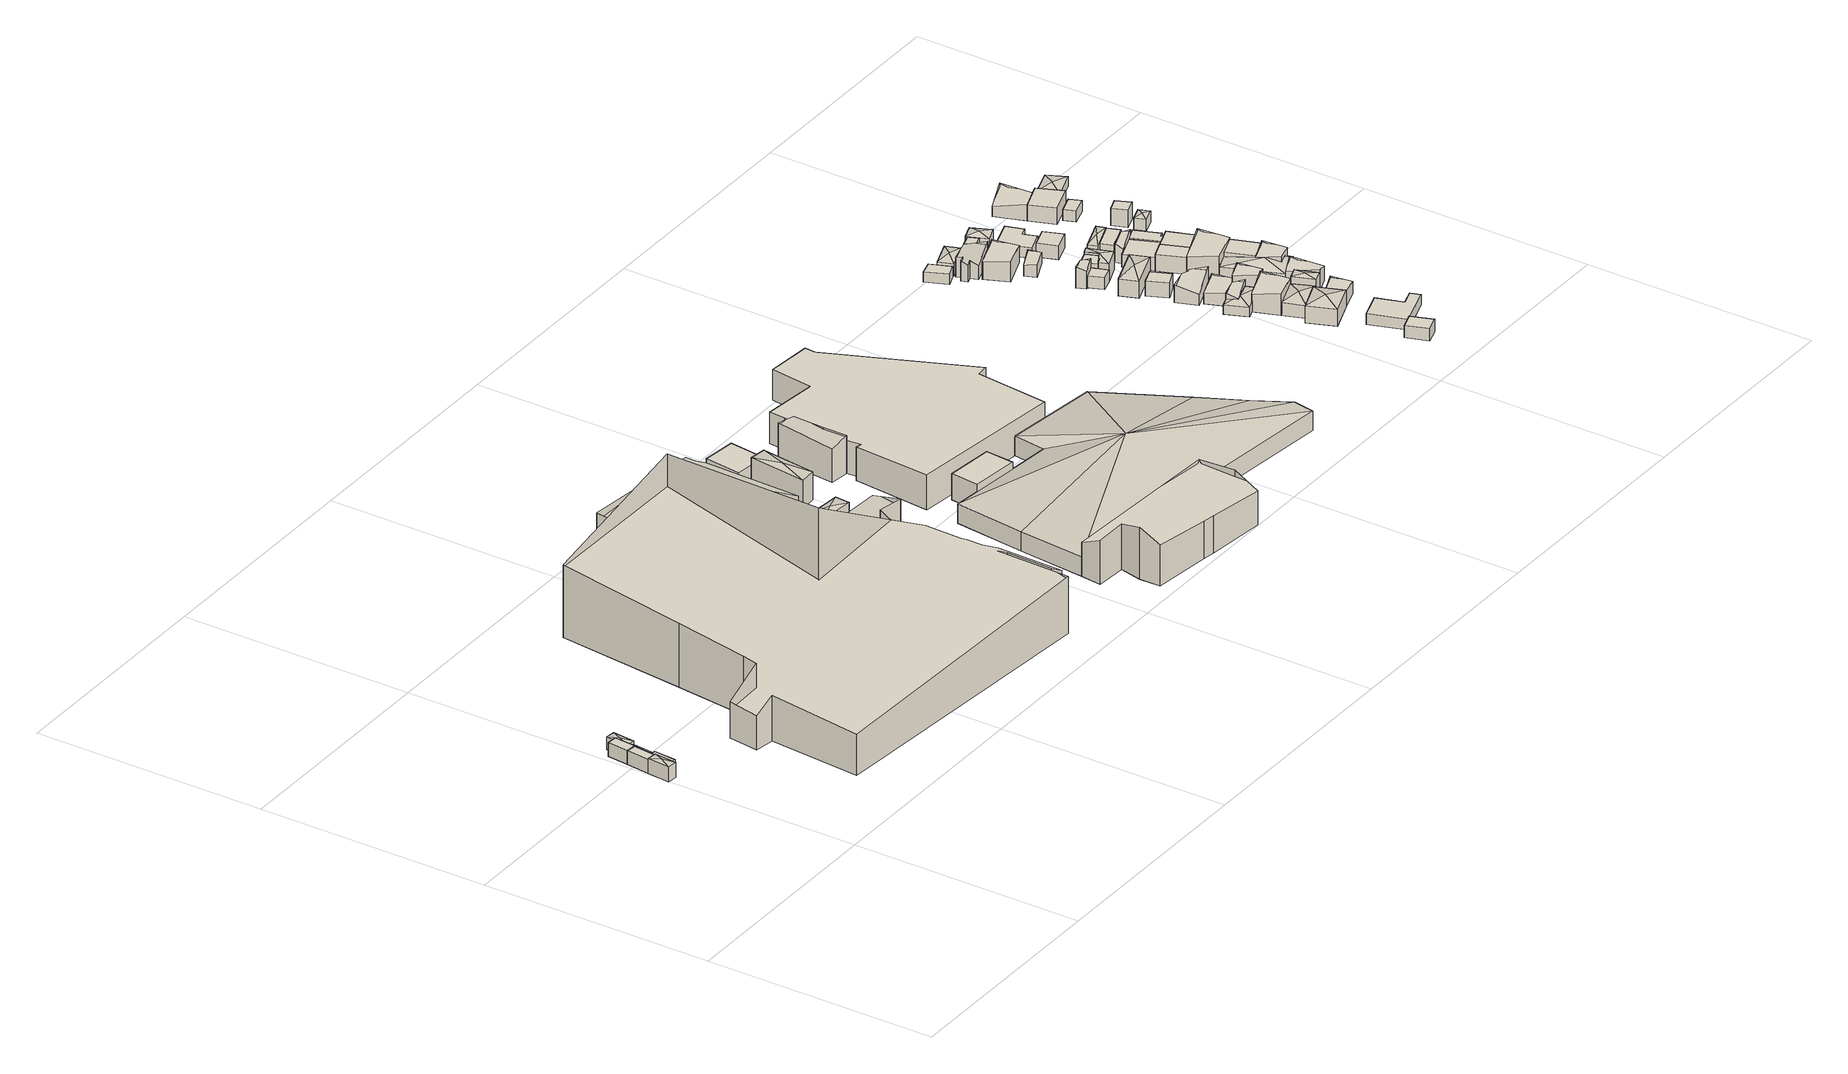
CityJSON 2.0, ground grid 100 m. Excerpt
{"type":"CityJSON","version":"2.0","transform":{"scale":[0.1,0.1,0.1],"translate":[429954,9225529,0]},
"CityObjects":{
"building1":{"type":"Building","attributes":{"Building Type":"Residential","Roof Shape":"hip","Roof Material":"Concrete Glazed Tile","Roof Material Code":1,"Roof Direction":"southwest","Building Height":6.62,"Roof Slope":27.6,"Footprint Area":41.49,"Solar PV Capacity Low":5.2,"Solar PV Capacity High":6.82,"Solar Annual Energy Low":7491,"Solar Annual Energy High":9873,"Suitable PV Area":31.02},"geometry":[{"type":"MultiSurface","lod":"2.2","boundaries":[[[0,1,2,3]],[[3,2,4,5]],[[2,1,6,4]],[[1,0,7,6]],[[0,3,5,7]],[[5,4,8]],[[4,6,8]],[[6,7,8]],[[7,5,8]]]}]},
"building2":{"type":"Building","attributes":{"Building Type":"Residential","Roof Shape":"flat","Roof Material":"Concrete Glazed Tile","Roof Material Code":1,"Roof Direction":"southwest","Building Height":5.99,"Roof Slope":9,"Footprint Area":42.89,"Solar PV Capacity Low":5.37,"Solar PV Capacity High":7.05,"Solar Annual Energy Low":7744,"Solar Annual Energy High":10206,"Suitable PV Area":32.06},"geometry":[{"type":"MultiSurface","lod":"2.2","boundaries":[[[9,1,0,10]],[[10,0,11,12]],[[0,1,13,11]],[[1,9,14,13]],[[9,10,12,14]],[[12,11,13,14]]]}]},
"building3":{"type":"Building","attributes":{"Building Type":"Residential","Roof Shape":"shed","Roof Material":"Concrete Glazed Tile","Roof Material Code":1,"Roof Direction":"southwest","Building Height":5.03,"Roof Slope":16.1,"Footprint Area":41.42,"Solar PV Capacity Low":5.19,"Solar PV Capacity High":6.81,"Solar Annual Energy Low":7477,"Solar Annual Energy High":9855,"Suitable PV Area":30.96},"geometry":[{"type":"MultiSurface","lod":"2.2","boundaries":[[[15,16,17,18]],[[18,17,19,20]],[[17,16,21,19]],[[16,15,22,21]],[[15,18,20,22]],[[20,19,21,22]]]}]},
"building4":{"type":"Building","attributes":{"Building Type":"Residential","Roof Shape":"shed","Roof Material":"Concrete Glazed Tile","Roof Material Code":1,"Roof Direction":"southwest","Building Height":6.11,"Roof Slope":15.8,"Footprint Area":39.42,"Solar PV Capacity Low":4.94,"Solar PV Capacity High":6.48,"Solar Annual Energy Low":7117,"Solar Annual Energy High":9380,"Suitable PV Area":29.47},"geometry":[{"type":"MultiSurface","lod":"2.2","boundaries":[[[23,9,10,24]],[[24,10,25,26]],[[10,9,27,25]],[[9,23,28,27]],[[23,24,26,28]],[[26,25,27,28]]]}]},
"building5":{"type":"Building","attributes":{"Building Type":"Residential","Roof Shape":"hip","Roof Material":"Concrete Glazed Tile","Roof Material Code":1,"Roof Direction":"southwest","Building Height":4.1,"Roof Slope":23.3,"Footprint Area":42.06,"Solar PV Capacity Low":5.27,"Solar PV Capacity High":6.92,"Solar Annual Energy Low":7594,"Solar Annual Energy High":10009,"Suitable PV Area":31.44},"geometry":[{"type":"MultiSurface","lod":"2.2","boundaries":[[[29,16,15,30]],[[30,15,31,32]],[[15,16,33,31]],[[16,29,34,33]],[[29,30,32,34]],[[32,31,35]],[[31,33,35]],[[33,34,35]],[[34,32,35]]]}]},
"building6":{"type":"Building","attributes":{"Building Type":"Residential","Roof Shape":"hip","Roof Material":"Concrete Glazed Tile","Roof Material Code":1,"Roof Direction":"southwest","Building Height":5.47,"Roof Slope":24.1,"Footprint Area":41.5,"Solar PV Capacity Low":5.2,"Solar PV Capacity High":6.82,"Solar Annual Energy Low":7492,"Solar Annual Energy High":9874,"Suitable PV Area":31.02},"geometry":[{"type":"MultiSurface","lod":"2.2","boundaries":[[[36,29,30,37]],[[37,30,38,39]],[[30,29,40,38]],[[29,36,41,40]],[[36,37,39,41]],[[39,38,42]],[[38,40,42]],[[40,41,42]],[[41,39,42]]]}]},
"building7":{"type":"Building","attributes":{"Building Type":"Industrial","Roof Shape":"gable","Roof Material":"Metal Sheet","Roof Material Code":5,"Roof Direction":"southwest","Building Height":14.92,"Roof Slope":33.6,"Footprint Area":13840.67,"Solar PV Capacity Low":1999.54,"Solar PV Capacity High":2626.27,"Solar Annual Energy Low":2883280,"Solar Annual Energy High":3799929,"Suitable PV Area":11937.58},"geometry":[{"type":"MultiSurface","lod":"2.2","boundaries":[[[43,44,45,46,47,48,49,50,51,52,53,54,55,56,57,58,59,60,61,62]],[[62,61,63,64]],[[61,60,65,63]],[[60,59,66,65]],[[59,58,67,66]],[[58,57,68,67]],[[57,56,69,68]],[[56,55,70,69]],[[55,54,71,70]],[[54,53,72,71]],[[53,52,73,72]],[[52,51,74,73]],[[51,50,75,74]],[[50,49,76,75]],[[49,48,77,76]],[[48,47,78,77]],[[47,46,79,78]],[[46,45,80,79]],[[45,44,81,80]],[[44,43,82,81]],[[43,62,64,82]],[[64,63,65,66,67,68,69,70,71,72,73,74,75,76,77,78,79,80,81,82]]]}]},
"building8":{"type":"Building","attributes":{"Building Type":"Industrial","Roof Shape":"gable","Roof Material":"Metal Sheet","Roof Material Code":5,"Roof Direction":"southwest","Building Height":9.21,"Roof Slope":29.6,"Footprint Area":2136.54,"Solar PV Capacity Low":308.66,"Solar PV Capacity High":405.41,"Solar Annual Energy Low":445083,"Solar Annual Energy High":586583,"Suitable PV Area":1842.77},"geometry":[{"type":"MultiSurface","lod":"2.2","boundaries":[[[83,84,85,86,87,88,89]],[[89,88,90,91]],[[88,87,92,90]],[[87,86,93,92]],[[86,85,94,93]],[[85,84,95,94]],[[84,83,96,95]],[[83,89,91,96]],[[91,90,92,93,94,95,96]]]}]},
"building9":{"type":"Building","attributes":{"Building Type":"Residential","Roof Shape":"gable","Roof Material":"Metal Sheet","Roof Material Code":5,"Roof Direction":"southwest","Building Height":7.4,"Roof Slope":33.7,"Footprint Area":3629.45,"Solar PV Capacity Low":454.43,"Solar PV Capacity High":596.86,"Solar Annual Energy Low":655273,"Solar Annual Energy High":863597,"Suitable PV Area":2713.01},"geometry":[{"type":"MultiSurface","lod":"2.2","boundaries":[[[97,98,99,100,101,102,103,104]],[[104,103,105,106]],[[103,102,107,105]],[[102,101,108,107]],[[101,100,109,108]],[[100,99,110,109]],[[99,98,111,110]],[[98,97,112,111]],[[97,104,106,112]],[[106,105,107,108,109,110,111,112]]]}]},
"building10":{"type":"Building","attributes":{"Building Type":"Industrial","Roof Shape":"hip","Roof Material":"Metal Sheet","Roof Material Code":5,"Roof Direction":"southwest","Building Height":12.2,"Roof Slope":28.3,"Footprint Area":92.94,"Solar PV Capacity Low":13.43,"Solar PV Capacity High":17.64,"Solar Annual Energy Low":19362,"Solar Annual Energy High":25517,"Suitable PV Area":80.16},"geometry":[{"type":"MultiSurface","lod":"2.2","boundaries":[[[113,114,115,116]],[[116,115,117,118]],[[115,114,119,117]],[[114,113,120,119]],[[113,116,118,120]],[[118,117,121]],[[117,119,121]],[[119,120,121]],[[120,118,121]]]}]},
"building11":{"type":"Building","attributes":{"Building Type":"Industrial","Roof Shape":"hip","Roof Material":"Metal Sheet","Roof Material Code":5,"Roof Direction":"southwest","Building Height":12.39,"Roof Slope":29.4,"Footprint Area":175.34,"Solar PV Capacity Low":25.33,"Solar PV Capacity High":33.27,"Solar Annual Energy Low":36526,"Solar Annual Energy High":48139,"Suitable PV Area":151.23},"geometry":[{"type":"MultiSurface","lod":"2.2","boundaries":[[[122,123,124,125]],[[125,124,126,127]],[[124,123,128,126]],[[123,122,129,128]],[[122,125,127,129]],[[127,126,130]],[[126,128,130]],[[128,129,130]],[[129,127,130]]]}]},
"building12":{"type":"Building","attributes":{"Building Type":"Industrial","Roof Shape":"gable","Roof Material":"Metal Sheet","Roof Material Code":5,"Roof Direction":"southwest","Building Height":14.76,"Roof Slope":29.7,"Footprint Area":1671.51,"Solar PV Capacity Low":241.48,"Solar PV Capacity High":317.17,"Solar Annual Energy Low":348207,"Solar Annual Energy High":458909,"Suitable PV Area":1441.67},"geometry":[{"type":"MultiSurface","lod":"2.2","boundaries":[[[131,132,133,134,135,136,137,138,139,140]],[[140,139,141,142]],[[139,138,143,141]],[[138,137,144,143]],[[137,136,145,144]],[[136,135,146,145]],[[135,134,147,146]],[[134,133,148,147]],[[133,132,149,148]],[[132,131,150,149]],[[131,140,142,150]],[[142,141,143,144,145,146,147,148,149,150]]]}]},
"building13":{"type":"Building","attributes":{"Building Type":"Industrial","Roof Shape":"flat","Roof Material":"Metal Sheet","Roof Material Code":5,"Roof Direction":"southwest","Building Height":9.16,"Roof Slope":12.3,"Footprint Area":231.84,"Solar PV Capacity Low":33.49,"Solar PV Capacity High":43.99,"Solar Annual Energy Low":48296,"Solar Annual Energy High":63651,"Suitable PV Area":199.96},"geometry":[{"type":"MultiSurface","lod":"2.2","boundaries":[[[98,151,122,152]],[[152,122,153,154]],[[122,151,155,153]],[[151,98,156,155]],[[98,152,154,156]],[[154,153,155,156]]]}]},
"building14":{"type":"Building","attributes":{"Building Type":"Industrial","Roof Shape":"flat","Roof Material":"Metal Sheet","Roof Material Code":5,"Roof Direction":"southwest","Building Height":11.43,"Roof Slope":14.2,"Footprint Area":257.3,"Solar PV Capacity Low":37.17,"Solar PV Capacity High":48.82,"Solar Annual Energy Low":53600,"Solar Annual Energy High":70640,"Suitable PV Area":221.92},"geometry":[{"type":"MultiSurface","lod":"2.2","boundaries":[[[157,158,159,160]],[[160,159,161,162]],[[159,158,163,161]],[[158,157,164,163]],[[157,160,162,164]],[[162,161,163,164]]]}]},
"building15":{"type":"Building","attributes":{"Building Type":"Industrial","Roof Shape":"gable","Roof Material":"Metal Sheet","Roof Material Code":5,"Roof Direction":"southwest","Building Height":14.82,"Roof Slope":33.5,"Footprint Area":211.41,"Solar PV Capacity Low":30.54,"Solar PV Capacity High":40.12,"Solar Annual Energy Low":44042,"Solar Annual Energy High":58043,"Suitable PV Area":182.35},"geometry":[{"type":"MultiSurface","lod":"2.2","boundaries":[[[165,166,167,168,169]],[[169,168,170,171]],[[168,167,172,170]],[[167,166,173,172]],[[166,165,174,173]],[[165,169,171,174]],[[171,170,172,173,174]]]}]},
"building16":{"type":"Building","attributes":{"Building Type":"Industrial","Roof Shape":"hip","Roof Material":"Metal Sheet","Roof Material Code":5,"Roof Direction":"southwest","Building Height":8.51,"Roof Slope":20.9,"Footprint Area":8015.8,"Solar PV Capacity Low":1158.03,"Solar PV Capacity High":1521,"Solar Annual Energy Low":1669846,"Solar Annual Energy High":2200722,"Suitable PV Area":6913.63},"geometry":[{"type":"MultiSurface","lod":"2.2","boundaries":[[[175,176,177,178,179,180,181,133,182,183]],[[183,182,184,185]],[[182,133,186,184]],[[133,181,187,186]],[[181,180,188,187]],[[180,179,189,188]],[[179,178,190,189]],[[178,177,191,190]],[[177,176,192,191]],[[176,175,193,192]],[[175,183,185,193]],[[185,184,194]],[[184,186,194]],[[186,187,194]],[[187,188,194]],[[188,189,194]],[[189,190,194]],[[190,191,194]],[[191,192,194]],[[192,193,194]],[[193,185,194]]]}]},
"building17":{"type":"Building","attributes":{"Building Type":"Industrial","Roof Shape":"shed","Roof Material":"Metal Sheet","Roof Material Code":5,"Roof Direction":"southwest","Building Height":13.44,"Roof Slope":14.8,"Footprint Area":5423.92,"Solar PV Capacity Low":783.59,"Solar PV Capacity High":1029.19,"Solar Annual Energy Low":1129907,"Solar Annual Energy High":1489126,"Suitable PV Area":4678.13},"geometry":[{"type":"MultiSurface","lod":"2.2","boundaries":[[[195,196,197,198,199,200,201,202,169,168,167,203,204,205,206,207]],[[207,206,208,209]],[[206,205,210,208]],[[205,204,211,210]],[[204,203,212,211]],[[203,167,213,212]],[[167,168,214,213]],[[168,169,215,214]],[[169,202,216,215]],[[202,201,217,216]],[[201,200,218,217]],[[200,199,219,218]],[[199,198,220,219]],[[198,197,221,220]],[[197,196,222,221]],[[196,195,223,222]],[[195,207,209,223]],[[209,208,210,211,212,213,214,215,216,217,218,219,220,221,222,223]]]}]},
"building18":{"type":"Building","attributes":{"Building Type":"Residential","Roof Shape":"shed","Roof Material":"Concrete Glazed Tile","Roof Material Code":1,"Roof Direction":"southwest","Building Height":4.41,"Roof Slope":16.3,"Footprint Area":57.73,"Solar PV Capacity Low":7.23,"Solar PV Capacity High":9.49,"Solar Annual Energy Low":10422,"Solar Annual Energy High":13735,"Suitable PV Area":43.15},"geometry":[{"type":"MultiSurface","lod":"2.2","boundaries":[[[224,225,226,227]],[[227,226,228,229]],[[226,225,230,228]],[[225,224,231,230]],[[224,227,229,231]],[[229,228,230,231]]]}]},
"building19":{"type":"Building","attributes":{"Building Type":"Residential","Roof Shape":"hip","Roof Material":"Concrete Glazed Tile","Roof Material Code":1,"Roof Direction":"southwest","Building Height":5.19,"Roof Slope":29.4,"Footprint Area":77.36,"Solar PV Capacity Low":9.69,"Solar PV Capacity High":12.72,"Solar Annual Energy Low":13966,"Solar Annual Energy High":18406,"Suitable PV Area":57.82},"geometry":[{"type":"MultiSurface","lod":"2.2","boundaries":[[[232,233,234,235]],[[235,234,236,237]],[[234,233,238,236]],[[233,232,239,238]],[[232,235,237,239]],[[237,236,240]],[[236,238,240]],[[238,239,240]],[[239,237,240]]]}]},
"building20":{"type":"Building","attributes":{"Building Type":"Residential","Roof Shape":"gable","Roof Material":"Concrete Glazed Tile","Roof Material Code":1,"Roof Direction":"southwest","Building Height":6.12,"Roof Slope":29.5,"Footprint Area":129.42,"Solar PV Capacity Low":16.2,"Solar PV Capacity High":21.28,"Solar Annual Energy Low":23366,"Solar Annual Energy High":30795,"Suitable PV Area":96.74},"geometry":[{"type":"MultiSurface","lod":"2.2","boundaries":[[[241,242,243,244,245,246,247,248]],[[248,247,249,250]],[[247,246,251,249]],[[246,245,252,251]],[[245,244,253,252]],[[244,243,254,253]],[[243,242,255,254]],[[242,241,256,255]],[[241,248,250,256]],[[250,249,251,252,253,254,255,256]]]}]},
"building21":{"type":"Building","attributes":{"Building Type":"Residential","Roof Shape":"gable","Roof Material":"Concrete Glazed Tile","Roof Material Code":1,"Roof Direction":"southwest","Building Height":7.85,"Roof Slope":30.3,"Footprint Area":29.41,"Solar PV Capacity Low":3.68,"Solar PV Capacity High":4.84,"Solar Annual Energy Low":5310,"Solar Annual Energy High":6998,"Suitable PV Area":21.98},"geometry":[{"type":"MultiSurface","lod":"2.2","boundaries":[[[257,258,259,260]],[[260,259,261,262]],[[259,258,263,261]],[[258,257,264,263]],[[257,260,262,264]],[[262,261,263,264]]]}]},
"building22":{"type":"Building","attributes":{"Building Type":"Residential","Roof Shape":"gable","Roof Material":"Concrete Glazed Tile","Roof Material Code":1,"Roof Direction":"southwest","Building Height":7.55,"Roof Slope":26.6,"Footprint Area":151.38,"Solar PV Capacity Low":18.95,"Solar PV Capacity High":24.89,"Solar Annual Energy Low":27330,"Solar Annual Energy High":36019,"Suitable PV Area":113.16},"geometry":[{"type":"MultiSurface","lod":"2.2","boundaries":[[[265,266,267,268]],[[268,267,269,270]],[[267,266,271,269]],[[266,265,272,271]],[[265,268,270,272]],[[270,269,271,272]]]}]},
"building23":{"type":"Building","attributes":{"Building Type":"Residential","Roof Shape":"shed","Roof Material":"Concrete Glazed Tile","Roof Material Code":1,"Roof Direction":"southwest","Building Height":5.4,"Roof Slope":12.8,"Footprint Area":67.77,"Solar PV Capacity Low":8.48,"Solar PV Capacity High":11.14,"Solar Annual Energy Low":12235,"Solar Annual Energy High":16124,"Suitable PV Area":50.66},"geometry":[{"type":"MultiSurface","lod":"2.2","boundaries":[[[273,274,275,276]],[[276,275,277,278]],[[275,274,279,277]],[[274,273,280,279]],[[273,276,278,280]],[[278,277,279,280]]]}]},
"building24":{"type":"Building","attributes":{"Building Type":"Residential","Roof Shape":"shed","Roof Material":"Concrete Glazed Tile","Roof Material Code":1,"Roof Direction":"southwest","Building Height":5.05,"Roof Slope":13.7,"Footprint Area":42.2,"Solar PV Capacity Low":5.28,"Solar PV Capacity High":6.94,"Solar Annual Energy Low":7619,"Solar Annual Energy High":10041,"Suitable PV Area":31.54},"geometry":[{"type":"MultiSurface","lod":"2.2","boundaries":[[[281,282,283,260,284]],[[284,260,285,286]],[[260,283,287,285]],[[283,282,288,287]],[[282,281,289,288]],[[281,284,286,289]],[[286,285,287,288,289]]]}]},
"building25":{"type":"Building","attributes":{"Building Type":"Residential","Roof Shape":"hip","Roof Material":"Concrete Glazed Tile","Roof Material Code":1,"Roof Direction":"southwest","Building Height":4.12,"Roof Slope":28.9,"Footprint Area":96.59,"Solar PV Capacity Low":12.09,"Solar PV Capacity High":15.88,"Solar Annual Energy Low":17439,"Solar Annual Energy High":22983,"Suitable PV Area":72.2},"geometry":[{"type":"MultiSurface","lod":"2.2","boundaries":[[[290,291,292,293,294,295]],[[295,294,296,297]],[[294,293,298,296]],[[293,292,299,298]],[[292,291,300,299]],[[291,290,301,300]],[[290,295,297,301]],[[297,296,302]],[[296,298,302]],[[298,299,302]],[[299,300,302]],[[300,301,302]],[[301,297,302]]]}]},
"building26":{"type":"Building","attributes":{"Building Type":"Residential","Roof Shape":"flat","Roof Material":"Concrete Glazed Tile","Roof Material Code":1,"Roof Direction":"southwest","Building Height":6.59,"Roof Slope":10.8,"Footprint Area":62.55,"Solar PV Capacity Low":7.83,"Solar PV Capacity High":10.29,"Solar Annual Energy Low":11293,"Solar Annual Energy High":14883,"Suitable PV Area":46.76},"geometry":[{"type":"MultiSurface","lod":"2.2","boundaries":[[[303,304,305,306]],[[306,305,307,308]],[[305,304,309,307]],[[304,303,310,309]],[[303,306,308,310]],[[308,307,309,310]]]}]},
"building27":{"type":"Building","attributes":{"Building Type":"Residential","Roof Shape":"gable","Roof Material":"Concrete Glazed Tile","Roof Material Code":1,"Roof Direction":"southwest","Building Height":4.98,"Roof Slope":30.4,"Footprint Area":53.22,"Solar PV Capacity Low":6.66,"Solar PV Capacity High":8.75,"Solar Annual Energy Low":9609,"Solar Annual Energy High":12663,"Suitable PV Area":39.78},"geometry":[{"type":"MultiSurface","lod":"2.2","boundaries":[[[311,292,291,290]],[[290,291,312,313]],[[291,292,314,312]],[[292,311,315,314]],[[311,290,313,315]],[[313,312,314,315]]]}]},
"building28":{"type":"Building","attributes":{"Building Type":"Residential","Roof Shape":"hip","Roof Material":"Concrete Glazed Tile","Roof Material Code":1,"Roof Direction":"southwest","Building Height":7.44,"Roof Slope":24.2,"Footprint Area":177.9,"Solar PV Capacity Low":22.27,"Solar PV Capacity High":29.26,"Solar Annual Energy Low":32120,"Solar Annual Energy High":42331,"Suitable PV Area":132.98},"geometry":[{"type":"MultiSurface","lod":"2.2","boundaries":[[[316,317,318,319]],[[319,318,320,321]],[[318,317,322,320]],[[317,316,323,322]],[[316,319,321,323]],[[321,320,324]],[[320,322,324]],[[322,323,324]],[[323,321,324]]]}]},
"building29":{"type":"Building","attributes":{"Building Type":"Residential","Roof Shape":"gable","Roof Material":"Concrete Glazed Tile","Roof Material Code":1,"Roof Direction":"southwest","Building Height":4.78,"Roof Slope":28.7,"Footprint Area":53.98,"Solar PV Capacity Low":6.76,"Solar PV Capacity High":8.88,"Solar Annual Energy Low":9747,"Solar Annual Energy High":12845,"Suitable PV Area":40.35},"geometry":[{"type":"MultiSurface","lod":"2.2","boundaries":[[[325,326,327,328]],[[328,327,329,330]],[[327,326,331,329]],[[326,325,332,331]],[[325,328,330,332]],[[330,329,331,332]]]}]},
"building30":{"type":"Building","attributes":{"Building Type":"Residential","Roof Shape":"gable","Roof Material":"Concrete Aluminum Tile","Roof Material Code":2,"Roof Direction":"southwest","Building Height":4.93,"Roof Slope":32.8,"Footprint Area":142.05,"Solar PV Capacity Low":17.79,"Solar PV Capacity High":23.36,"Solar Annual Energy Low":25646,"Solar Annual Energy High":33799,"Suitable PV Area":106.18},"geometry":[{"type":"MultiSurface","lod":"2.2","boundaries":[[[333,334,335,336,337,338]],[[338,337,339,340]],[[337,336,341,339]],[[336,335,342,341]],[[335,334,343,342]],[[334,333,344,343]],[[333,338,340,344]],[[340,339,341,342,343,344]]]}]},
"building31":{"type":"Building","attributes":{"Building Type":"Residential","Roof Shape":"hip","Roof Material":"Concrete Glazed Tile","Roof Material Code":1,"Roof Direction":"southwest","Building Height":7.26,"Roof Slope":28.2,"Footprint Area":146.81,"Solar PV Capacity Low":18.38,"Solar PV Capacity High":24.14,"Solar Annual Energy Low":26506,"Solar Annual Energy High":34933,"Suitable PV Area":109.74},"geometry":[{"type":"MultiSurface","lod":"2.2","boundaries":[[[345,346,347,348]],[[348,347,349,350]],[[347,346,351,349]],[[346,345,352,351]],[[345,348,350,352]],[[350,349,353]],[[349,351,353]],[[351,352,353]],[[352,350,353]]]}]},
"building32":{"type":"Building","attributes":{"Building Type":"Residential","Roof Shape":"gable","Roof Material":"Concrete Glazed Tile","Roof Material Code":1,"Roof Direction":"southwest","Building Height":4.55,"Roof Slope":28.6,"Footprint Area":108.64,"Solar PV Capacity Low":13.6,"Solar PV Capacity High":17.87,"Solar Annual Energy Low":19614,"Solar Annual Energy High":25850,"Suitable PV Area":81.21},"geometry":[{"type":"MultiSurface","lod":"2.2","boundaries":[[[354,355,356,357]],[[357,356,358,359]],[[356,355,360,358]],[[355,354,361,360]],[[354,357,359,361]],[[359,358,360,361]]]}]},
"building33":{"type":"Building","attributes":{"Building Type":"Residential","Roof Shape":"gable","Roof Material":"Concrete Glazed Tile","Roof Material Code":1,"Roof Direction":"southwest","Building Height":7.78,"Roof Slope":28.9,"Footprint Area":161.84,"Solar PV Capacity Low":20.26,"Solar PV Capacity High":26.61,"Solar Annual Energy Low":29219,"Solar Annual Energy High":38509,"Suitable PV Area":120.98},"geometry":[{"type":"MultiSurface","lod":"2.2","boundaries":[[[362,363,364,365]],[[365,364,366,367]],[[364,363,368,366]],[[363,362,369,368]],[[362,365,367,369]],[[367,366,368,369]]]}]},
"building34":{"type":"Building","attributes":{"Building Type":"Residential","Roof Shape":"hip","Roof Material":"Concrete Glazed Tile","Roof Material Code":1,"Roof Direction":"southwest","Building Height":5.55,"Roof Slope":29.3,"Footprint Area":140.68,"Solar PV Capacity Low":17.61,"Solar PV Capacity High":23.14,"Solar Annual Energy Low":25400,"Solar Annual Energy High":33475,"Suitable PV Area":105.16},"geometry":[{"type":"MultiSurface","lod":"2.2","boundaries":[[[365,364,370,371]],[[371,370,372,373]],[[370,364,374,372]],[[364,365,375,374]],[[365,371,373,375]],[[373,372,376]],[[372,374,376]],[[374,375,376]],[[375,373,376]]]}]},
"building35":{"type":"Building","attributes":{"Building Type":"Residential","Roof Shape":"shed","Roof Material":"Concrete Glazed Tile","Roof Material Code":1,"Roof Direction":"southwest","Building Height":6.82,"Roof Slope":19.4,"Footprint Area":42.06,"Solar PV Capacity Low":5.27,"Solar PV Capacity High":6.92,"Solar Annual Energy Low":7593,"Solar Annual Energy High":10007,"Suitable PV Area":31.44},"geometry":[{"type":"MultiSurface","lod":"2.2","boundaries":[[[377,257,283,378]],[[378,283,379,380]],[[283,257,381,379]],[[257,377,382,381]],[[377,378,380,382]],[[380,379,381,382]]]}]},
"building36":{"type":"Building","attributes":{"Building Type":"Residential","Roof Shape":"shed","Roof Material":"Concrete Glazed Tile","Roof Material Code":1,"Roof Direction":"southwest","Building Height":6.47,"Roof Slope":11.5,"Footprint Area":22.04,"Solar PV Capacity Low":2.76,"Solar PV Capacity High":3.62,"Solar Annual Energy Low":3979,"Solar Annual Energy High":5244,"Suitable PV Area":16.47},"geometry":[{"type":"MultiSurface","lod":"2.2","boundaries":[[[383,243,384,385]],[[385,384,386,387]],[[384,243,388,386]],[[243,383,389,388]],[[383,385,387,389]],[[387,386,388,389]]]}]},
"building37":{"type":"Building","attributes":{"Building Type":"Residential","Roof Shape":"hip","Roof Material":"Concrete Glazed Tile","Roof Material Code":1,"Roof Direction":"southwest","Building Height":7.76,"Roof Slope":28.4,"Footprint Area":58.25,"Solar PV Capacity Low":7.29,"Solar PV Capacity High":9.58,"Solar Annual Energy Low":10517,"Solar Annual Energy High":13860,"Suitable PV Area":43.54},"geometry":[{"type":"MultiSurface","lod":"2.2","boundaries":[[[390,377,378,283,282,391]],[[391,282,392,393]],[[282,283,394,392]],[[283,378,395,394]],[[378,377,396,395]],[[377,390,397,396]],[[390,391,393,397]],[[393,392,398]],[[392,394,398]],[[394,395,398]],[[395,396,398]],[[396,397,398]],[[397,393,398]]]}]},
"building38":{"type":"Building","attributes":{"Building Type":"Residential","Roof Shape":"flat","Roof Material":"Concrete Glazed Tile","Roof Material Code":1,"Roof Direction":"southwest","Building Height":4.67,"Roof Slope":5.1,"Footprint Area":222.86,"Solar PV Capacity Low":27.9,"Solar PV Capacity High":36.65,"Solar Annual Energy Low":40237,"Solar Annual Energy High":53029,"Suitable PV Area":166.59},"geometry":[{"type":"MultiSurface","lod":"2.2","boundaries":[[[399,400,401,402,403,404]],[[404,403,405,406]],[[403,402,407,405]],[[402,401,408,407]],[[401,400,409,408]],[[400,399,410,409]],[[399,404,406,410]],[[406,405,407,408,409,410]]]}]},
"building39":{"type":"Building","attributes":{"Building Type":"Residential","Roof Shape":"gable","Roof Material":"Concrete Glazed Tile","Roof Material Code":1,"Roof Direction":"southwest","Building Height":8,"Roof Slope":25.3,"Footprint Area":73.42,"Solar PV Capacity Low":9.19,"Solar PV Capacity High":12.07,"Solar Annual Energy Low":13255,"Solar Annual Energy High":17469,"Suitable PV Area":54.88},"geometry":[{"type":"MultiSurface","lod":"2.2","boundaries":[[[411,311,295,412]],[[412,295,413,414]],[[295,311,415,413]],[[311,411,416,415]],[[411,412,414,416]],[[414,413,415,416]]]}]},
"building40":{"type":"Building","attributes":{"Building Type":"Residential","Roof Shape":"hip","Roof Material":"Concrete Glazed Tile","Roof Material Code":1,"Roof Direction":"southwest","Building Height":4.72,"Roof Slope":27.1,"Footprint Area":64.22,"Solar PV Capacity Low":8.04,"Solar PV Capacity High":10.56,"Solar Annual Energy Low":11594,"Solar Annual Energy High":15281,"Suitable PV Area":48},"geometry":[{"type":"MultiSurface","lod":"2.2","boundaries":[[[417,418,419,420]],[[420,419,421,422]],[[419,418,423,421]],[[418,417,424,423]],[[417,420,422,424]],[[422,421,425]],[[421,423,425]],[[423,424,425]],[[424,422,425]]]}]},
"building41":{"type":"Building","attributes":{"Building Type":"Residential","Roof Shape":"gable","Roof Material":"Concrete Glazed Tile","Roof Material Code":1,"Roof Direction":"southwest","Building Height":5.58,"Roof Slope":26.4,"Footprint Area":81.52,"Solar PV Capacity Low":10.21,"Solar PV Capacity High":13.41,"Solar Annual Energy Low":14717,"Solar Annual Energy High":19396,"Suitable PV Area":60.93},"geometry":[{"type":"MultiSurface","lod":"2.2","boundaries":[[[426,427,319,428]],[[428,319,429,430]],[[319,427,431,429]],[[427,426,432,431]],[[426,428,430,432]],[[430,429,431,432]]]}]},
"building42":{"type":"Building","attributes":{"Building Type":"Residential","Roof Shape":"flat","Roof Material":"Concrete Glazed Tile","Roof Material Code":1,"Roof Direction":"southwest","Building Height":4.56,"Roof Slope":10.6,"Footprint Area":155.39,"Solar PV Capacity Low":19.46,"Solar PV Capacity High":25.55,"Solar Annual Energy Low":28055,"Solar Annual Energy High":36974,"Suitable PV Area":116.15},"geometry":[{"type":"MultiSurface","lod":"2.2","boundaries":[[[433,434,435,436,437,438]],[[438,437,439,440]],[[437,436,441,439]],[[436,435,442,441]],[[435,434,443,442]],[[434,433,444,443]],[[433,438,440,444]],[[440,439,441,442,443,444]]]}]},
"building43":{"type":"Building","attributes":{"Building Type":"Residential","Roof Shape":"hip","Roof Material":"Concrete Glazed Tile","Roof Material Code":1,"Roof Direction":"southwest","Building Height":7.93,"Roof Slope":27.5,"Footprint Area":50.67,"Solar PV Capacity Low":6.34,"Solar PV Capacity High":8.33,"Solar Annual Energy Low":9149,"Solar Annual Energy High":12057,"Suitable PV Area":37.88},"geometry":[{"type":"MultiSurface","lod":"2.2","boundaries":[[[445,446,447,448]],[[448,447,449,450]],[[447,446,451,449]],[[446,445,452,451]],[[445,448,450,452]],[[450,449,453]],[[449,451,453]],[[451,452,453]],[[452,450,453]]]}]},
"building44":{"type":"Building","attributes":{"Building Type":"Residential","Roof Shape":"flat","Roof Material":"Concrete Glazed Tile","Roof Material Code":1,"Roof Direction":"southwest","Building Height":5.95,"Roof Slope":10.4,"Footprint Area":78.56,"Solar PV Capacity Low":9.84,"Solar PV Capacity High":12.92,"Solar Annual Energy Low":14184,"Solar Annual Energy High":18694,"Suitable PV Area":58.73},"geometry":[{"type":"MultiSurface","lod":"2.2","boundaries":[[[454,455,456,457]],[[457,456,458,459]],[[456,455,460,458]],[[455,454,461,460]],[[454,457,459,461]],[[459,458,460,461]]]}]},
"building45":{"type":"Building","attributes":{"Building Type":"Residential","Roof Shape":"shed","Roof Material":"Concrete Glazed Tile","Roof Material Code":1,"Roof Direction":"southwest","Building Height":7.2,"Roof Slope":13.5,"Footprint Area":93.18,"Solar PV Capacity Low":11.67,"Solar PV Capacity High":15.32,"Solar Annual Energy Low":16823,"Solar Annual Energy High":22171,"Suitable PV Area":69.65},"geometry":[{"type":"MultiSurface","lod":"2.2","boundaries":[[[462,463,464,465]],[[465,464,466,467]],[[464,463,468,466]],[[463,462,469,468]],[[462,465,467,469]],[[467,466,468,469]]]}]},
"building46":{"type":"Building","attributes":{"Building Type":"Residential","Roof Shape":"shed","Roof Material":"Concrete Glazed Tile","Roof Material Code":1,"Roof Direction":"southwest","Building Height":5.31,"Roof Slope":18.4,"Footprint Area":146.28,"Solar PV Capacity Low":18.32,"Solar PV Capacity High":24.06,"Solar Annual Energy Low":26410,"Solar Annual Energy High":34806,"Suitable PV Area":109.34},"geometry":[{"type":"MultiSurface","lod":"2.2","boundaries":[[[470,471,463,472]],[[472,463,473,474]],[[463,471,475,473]],[[471,470,476,475]],[[470,472,474,476]],[[474,473,475,476]]]}]},
"building47":{"type":"Building","attributes":{"Building Type":"Residential","Roof Shape":"hip","Roof Material":"Concrete Glazed Tile","Roof Material Code":1,"Roof Direction":"southwest","Building Height":7.78,"Roof Slope":21.5,"Footprint Area":56.13,"Solar PV Capacity Low":7.03,"Solar PV Capacity High":9.23,"Solar Annual Energy Low":10134,"Solar Annual Energy High":13355,"Suitable PV Area":41.96},"geometry":[{"type":"MultiSurface","lod":"2.2","boundaries":[[[477,478,479,480]],[[480,479,481,482]],[[479,478,483,481]],[[478,477,484,483]],[[477,480,482,484]],[[482,481,485]],[[481,483,485]],[[483,484,485]],[[484,482,485]]]}]},
"building48":{"type":"Building","attributes":{"Building Type":"Residential","Roof Shape":"flat","Roof Material":"Concrete Glazed Tile","Roof Material Code":1,"Roof Direction":"southwest","Building Height":7.63,"Roof Slope":6,"Footprint Area":65.86,"Solar PV Capacity Low":8.25,"Solar PV Capacity High":10.83,"Solar Annual Energy Low":11891,"Solar Annual Energy High":15671,"Suitable PV Area":49.23},"geometry":[{"type":"MultiSurface","lod":"2.2","boundaries":[[[480,486,487,488]],[[488,487,489,490]],[[487,486,491,489]],[[486,480,492,491]],[[480,488,490,492]],[[490,489,491,492]]]}]},
"building49":{"type":"Building","attributes":{"Building Type":"Residential","Roof Shape":"gable","Roof Material":"Concrete Glazed Tile","Roof Material Code":1,"Roof Direction":"southwest","Building Height":6.51,"Roof Slope":31.5,"Footprint Area":39.67,"Solar PV Capacity Low":4.97,"Solar PV Capacity High":6.52,"Solar Annual Energy Low":7162,"Solar Annual Energy High":9439,"Suitable PV Area":29.65},"geometry":[{"type":"MultiSurface","lod":"2.2","boundaries":[[[488,487,493,494]],[[494,493,495,496]],[[493,487,497,495]],[[487,488,498,497]],[[488,494,496,498]],[[496,495,497,498]]]}]},
"building50":{"type":"Building","attributes":{"Building Type":"Residential","Roof Shape":"gable","Roof Material":"Concrete Glazed Tile","Roof Material Code":1,"Roof Direction":"southwest","Building Height":6.29,"Roof Slope":32.5,"Footprint Area":93.64,"Solar PV Capacity Low":11.72,"Solar PV Capacity High":15.4,"Solar Annual Energy Low":16906,"Solar Annual Energy High":22281,"Suitable PV Area":70},"geometry":[{"type":"MultiSurface","lod":"2.2","boundaries":[[[499,500,501,502]],[[502,501,503,504]],[[501,500,505,503]],[[500,499,506,505]],[[499,502,504,506]],[[504,503,505,506]]]}]},
"building51":{"type":"Building","attributes":{"Building Type":"Residential","Roof Shape":"hip","Roof Material":"Concrete Glazed Tile","Roof Material Code":1,"Roof Direction":"southwest","Building Height":5.06,"Roof Slope":28.2,"Footprint Area":206.38,"Solar PV Capacity Low":25.84,"Solar PV Capacity High":33.94,"Solar Annual Energy Low":37260,"Solar Annual Energy High":49106,"Suitable PV Area":154.27},"geometry":[{"type":"MultiSurface","lod":"2.2","boundaries":[[[507,508,509,510,501,511]],[[511,501,512,513]],[[501,510,514,512]],[[510,509,515,514]],[[509,508,516,515]],[[508,507,517,516]],[[507,511,513,517]],[[513,512,518]],[[512,514,518]],[[514,515,518]],[[515,516,518]],[[516,517,518]],[[517,513,518]]]}]},
"building52":{"type":"Building","attributes":{"Building Type":"Residential","Roof Shape":"gable","Roof Material":"Concrete Glazed Tile","Roof Material Code":1,"Roof Direction":"southwest","Building Height":7.74,"Roof Slope":33.7,"Footprint Area":214.13,"Solar PV Capacity Low":26.81,"Solar PV Capacity High":35.21,"Solar Annual Energy Low":38659,"Solar Annual Energy High":50949,"Suitable PV Area":160.06},"geometry":[{"type":"MultiSurface","lod":"2.2","boundaries":[[[519,464,510,520]],[[520,510,521,522]],[[510,464,523,521]],[[464,519,524,523]],[[519,520,522,524]],[[522,521,523,524]]]}]},
"building53":{"type":"Building","attributes":{"Building Type":"Residential","Roof Shape":"flat","Roof Material":"Concrete Glazed Tile","Roof Material Code":1,"Roof Direction":"southwest","Building Height":7.12,"Roof Slope":11.3,"Footprint Area":118.05,"Solar PV Capacity Low":14.78,"Solar PV Capacity High":19.41,"Solar Annual Energy Low":21313,"Solar Annual Energy High":28088,"Suitable PV Area":88.24},"geometry":[{"type":"MultiSurface","lod":"2.2","boundaries":[[[525,462,465,519]],[[519,465,526,527]],[[465,462,528,526]],[[462,525,529,528]],[[525,519,527,529]],[[527,526,528,529]]]}]},
"building54":{"type":"Building","attributes":{"Building Type":"Residential","Roof Shape":"shed","Roof Material":"Concrete Glazed Tile","Roof Material Code":1,"Roof Direction":"southwest","Building Height":5.88,"Roof Slope":15.5,"Footprint Area":72.03,"Solar PV Capacity Low":9.02,"Solar PV Capacity High":11.84,"Solar Annual Energy Low":13004,"Solar Annual Energy High":17138,"Suitable PV Area":53.84},"geometry":[{"type":"MultiSurface","lod":"2.2","boundaries":[[[530,531,532,470,472,533]],[[533,472,534,535]],[[472,470,536,534]],[[470,532,537,536]],[[532,531,538,537]],[[531,530,539,538]],[[530,533,535,539]],[[535,534,536,537,538,539]]]}]},
"building55":{"type":"Building","attributes":{"Building Type":"Residential","Roof Shape":"flat","Roof Material":"Concrete Glazed Tile","Roof Material Code":1,"Roof Direction":"southwest","Building Height":7.05,"Roof Slope":9.1,"Footprint Area":120.27,"Solar PV Capacity Low":15.06,"Solar PV Capacity High":19.78,"Solar Annual Energy Low":21714,"Solar Annual Energy High":28617,"Suitable PV Area":89.9},"geometry":[{"type":"MultiSurface","lod":"2.2","boundaries":[[[520,509,540,541]],[[541,540,542,543]],[[540,509,544,542]],[[509,520,545,544]],[[520,541,543,545]],[[543,542,544,545]]]}]},
"building56":{"type":"Building","attributes":{"Building Type":"Residential","Roof Shape":"gable","Roof Material":"Concrete Glazed Tile","Roof Material Code":1,"Roof Direction":"southwest","Building Height":6.44,"Roof Slope":28.3,"Footprint Area":94.78,"Solar PV Capacity Low":11.87,"Solar PV Capacity High":15.59,"Solar Annual Energy Low":17112,"Solar Annual Energy High":22552,"Suitable PV Area":70.85},"geometry":[{"type":"MultiSurface","lod":"2.2","boundaries":[[[541,540,508,546]],[[546,508,547,548]],[[508,540,549,547]],[[540,541,550,549]],[[541,546,548,550]],[[548,547,549,550]]]}]},
"building57":{"type":"Building","attributes":{"Building Type":"Residential","Roof Shape":"gable","Roof Material":"Concrete Glazed Tile","Roof Material Code":1,"Roof Direction":"southwest","Building Height":4.41,"Roof Slope":34.4,"Footprint Area":170.72,"Solar PV Capacity Low":21.38,"Solar PV Capacity High":28.07,"Solar Annual Energy Low":30822,"Solar Annual Energy High":40621,"Suitable PV Area":127.61},"geometry":[{"type":"MultiSurface","lod":"2.2","boundaries":[[[551,552,553,554]],[[554,553,555,556]],[[553,552,557,555]],[[552,551,558,557]],[[551,554,556,558]],[[556,555,557,558]]]}]},
"building58":{"type":"Building","attributes":{"Building Type":"Residential","Roof Shape":"shed","Roof Material":"Concrete Glazed Tile","Roof Material Code":1,"Roof Direction":"southwest","Building Height":6.85,"Roof Slope":17.5,"Footprint Area":150.51,"Solar PV Capacity Low":18.84,"Solar PV Capacity High":24.75,"Solar Annual Energy Low":27174,"Solar Annual Energy High":35813,"Suitable PV Area":112.51},"geometry":[{"type":"MultiSurface","lod":"2.2","boundaries":[[[554,553,559,560]],[[560,559,561,562]],[[559,553,563,561]],[[553,554,564,563]],[[554,560,562,564]],[[562,561,563,564]]]}]},
"building59":{"type":"Building","attributes":{"Building Type":"Residential","Roof Shape":"shed","Roof Material":"Concrete Glazed Tile","Roof Material Code":1,"Roof Direction":"southwest","Building Height":4.6,"Roof Slope":18.1,"Footprint Area":42.64,"Solar PV Capacity Low":5.34,"Solar PV Capacity High":7.01,"Solar Annual Energy Low":7699,"Solar Annual Energy High":10146,"Suitable PV Area":31.88},"geometry":[{"type":"MultiSurface","lod":"2.2","boundaries":[[[565,566,567,568]],[[568,567,569,570]],[[567,566,571,569]],[[566,565,572,571]],[[565,568,570,572]],[[570,569,571,572]]]}]},
"building60":{"type":"Building","attributes":{"Building Type":"Residential","Roof Shape":"hip","Roof Material":"Concrete Glazed Tile","Roof Material Code":1,"Roof Direction":"southwest","Building Height":5.1,"Roof Slope":29.2,"Footprint Area":30.99,"Solar PV Capacity Low":3.88,"Solar PV Capacity High":5.1,"Solar Annual Energy Low":5595,"Solar Annual Energy High":7374,"Suitable PV Area":23.17},"geometry":[{"type":"MultiSurface","lod":"2.2","boundaries":[[[573,574,575,576]],[[576,575,577,578]],[[575,574,579,577]],[[574,573,580,579]],[[573,576,578,580]],[[578,577,581]],[[577,579,581]],[[579,580,581]],[[580,578,581]]]}]},
"building61":{"type":"Building","attributes":{"Building Type":"Residential","Roof Shape":"shed","Roof Material":"Concrete Glazed Tile","Roof Material Code":1,"Roof Direction":"southwest","Building Height":7.48,"Roof Slope":10.3,"Footprint Area":40.49,"Solar PV Capacity Low":5.07,"Solar PV Capacity High":6.66,"Solar Annual Energy Low":7311,"Solar Annual Energy High":9635,"Suitable PV Area":30.27},"geometry":[{"type":"MultiSurface","lod":"2.2","boundaries":[[[582,583,584,585]],[[585,584,586,587]],[[584,583,588,586]],[[583,582,589,588]],[[582,585,587,589]],[[587,586,588,589]]]}]},
"building62":{"type":"Building","attributes":{"Building Type":"Residential","Roof Shape":"hip","Roof Material":"Concrete Glazed Tile","Roof Material Code":1,"Roof Direction":"southwest","Building Height":4.12,"Roof Slope":21.7,"Footprint Area":111.9,"Solar PV Capacity Low":14.01,"Solar PV Capacity High":18.4,"Solar Annual Energy Low":20203,"Solar Annual Energy High":26626,"Suitable PV Area":83.65},"geometry":[{"type":"MultiSurface","lod":"2.2","boundaries":[[[590,591,592,593]],[[593,592,594,595]],[[592,591,596,594]],[[591,590,597,596]],[[590,593,595,597]],[[595,594,598]],[[594,596,598]],[[596,597,598]],[[597,595,598]]]}]}
},
"vertices":[
[54,925,0],[11,930,0],[1,832,0],[43,828,0],[1,832,66],[43,828,66],[11,930,66],[54,925,66],[27,879,71],
[23,1030,0],[65,1025,0],[54,925,60],[65,1025,60],[11,930,60],[23,1030,60],
[90,951,0],[48,956,0],[37,858,0],[78,853,0],[37,858,52],[78,853,52],[48,956,50],[90,951,50],
[33,1122,0],[75,1118,0],[65,1025,63],[75,1118,61],[23,1030,62],[33,1122,61],
[60,1056,0],[101,1052,0],[90,951,41],[101,1052,41],[48,956,41],[60,1056,41],[75,1004,46],
[71,1155,0],[112,1150,0],[101,1052,55],[112,1150,55],[60,1056,55],[71,1155,55],[86,1103,59],
[1758,520,0],[1822,510,0],[1786,288,0],[1849,284,0],[1884,591,0],[1786,600,0],[1792,675,0],[1768,681,0],[1789,856,0],[1163,921,0],[1242,1651,0],[656,1732,0],[594,1172,0],[557,861,0],[548,798,0],[392,813,0],[375,683,0],[460,670,0],[426,269,0],[1715,168,0],[426,269,180],[1715,168,250],[460,670,200],[375,683,149],[392,813,159],[548,798,253],[557,861,258],[594,1172,280],[656,1732,317],[1242,1651,533],[1163,921,580],[1789,856,206],[1768,681,219],[1792,675,204],[1786,600,207],[1884,591,149],[1849,284,170],[1786,288,208],[1822,510,186],[1758,520,225],
[1259,1286,0],[1221,942,0],[1790,887,0],[1806,993,0],[1816,1075,0],[1932,1060,0],[1960,1203,0],[1932,1060,181],[1960,1203,135],[1816,1075,188],[1806,993,147],[1790,887,92],[1221,942,120],[1259,1286,92],
[1846,1461,0],[1900,1908,0],[1839,1915,0],[1845,1963,0],[1320,2018,0],[1258,1317,0],[1630,1280,0],[1643,1480,0],[1630,1280,236],[1643,1480,228],[1258,1317,74],[1320,2018,112],[1845,1963,107],[1839,1915,110],[1900,1908,74],[1846,1461,106],
[1747,1338,0],[1740,1276,0],[1889,1262,0],[1893,1325,0],[1889,1262,122],[1893,1325,122],[1740,1276,122],[1747,1338,122],[1817,1300,129],
[2026,1733,0],[1955,1742,0],[1925,1491,0],[1996,1494,0],[1925,1491,124],[1996,1494,124],[1955,1742,124],[2026,1733,124],[1976,1615,133],
[2763,111,0],[2775,278,0],[2088,352,0],[2076,261,0],[2211,255,0],[2189,159,0],[2190,68,0],[2445,39,0],[2501,32,0],[2758,4,0],[2501,32,162],[2758,4,148],[2445,39,165],[2190,68,181],[2189,159,227],[2211,255,198],[2076,261,194],[2088,352,148],[2775,278,186],[2763,111,202],
[1881,1751,0],[2045,1891,0],[2026,1733,92],[2045,1891,92],[1881,1751,92],[1900,1908,92],
[2283,1061,0],[2269,938,0],[2477,916,0],[2489,1040,0],[2477,916,114],[2489,1040,114],[2269,938,114],[2283,1061,114],
[2166,1760,0],[2141,1503,0],[2225,1494,0],[2225,1599,0],[2257,1751,0],[2225,1599,167],[2257,1751,148],[2225,1494,167],[2141,1503,148],[2166,1760,163],
[3375,447,0],[3279,635,0],[3095,987,0],[2678,1038,0],[2658,898,0],[2154,949,0],[2115,641,0],[3441,206,0],[3458,299,0],[3441,206,85],[3458,299,85],[2088,352,85],[2115,641,85],[2154,949,85],[2658,898,85],[2678,1038,85],[3095,987,85],[3279,635,85],[3375,447,85],[2834,645,149],
[2946,1343,0],[2706,1951,0],[2711,1997,0],[2515,2015,0],[2486,1827,0],[2248,1853,0],[2240,1781,0],[2235,1753,0],[2230,1432,0],[2203,1436,0],[2170,1099,0],[2850,1017,0],[2894,1339,0],[2850,1017,155],[2894,1339,148],[2170,1099,153],[2203,1436,146],[2230,1432,146],[2225,1494,145],[2225,1599,143],[2257,1751,140],[2235,1753,140],[2240,1781,139],[2248,1853,138],[2486,1827,138],[2515,2015,134],[2711,1997,135],[2706,1951,136],[2946,1343,148],
[3596,2027,0],[3536,2010,0],[3576,1917,0],[3628,1938,0],[3576,1917,47],[3628,1938,46],[3536,2010,45],[3596,2027,44],
[3725,2040,0],[3614,2000,0],[3636,1938,0],[3747,1978,0],[3636,1938,52],[3747,1978,52],[3614,2000,52],[3725,2040,52],[3681,1989,61],
[3665,1846,0],[3794,1892,0],[3763,1977,0],[3633,1929,0],[3643,1905,0],[3620,1897,0],[3628,1870,0],[3653,1879,0],[3628,1870,73],[3653,1879,78],[3620,1897,87],[3643,1905,91],[3633,1929,86],[3763,1977,61],[3794,1892,85],[3665,1846,61],
[3882,1534,0],[3812,1509,0],[3828,1471,0],[3896,1497,0],[3828,1471,78],[3896,1497,92],[3812,1509,92],[3882,1534,78],
[3715,1737,0],[3850,1787,0],[3808,1883,0],[3674,1836,0],[3808,1883,91],[3674,1836,75],[3850,1787,75],[3715,1737,91],
[4253,308,0],[4188,286,0],[4219,192,0],[4284,214,0],[4219,192,56],[4284,214,56],[4188,286,54],[4253,308,54],
[3863,1412,0],[3919,1430,0],[3906,1471,0],[3838,1475,0],[3896,1497,51],[3838,1475,51],[3906,1471,51],[3919,1430,52],[3863,1412,53],
[4115,951,0],[4012,914,0],[3995,959,0],[3957,945,0],[3996,851,0],[4133,903,0],[3996,851,41],[4133,903,41],[3957,945,41],[3995,959,41],[4012,914,41],[4115,951,41],[4035,921,51],
[3945,1176,0],[4008,1203,0],[3973,1285,0],[3908,1261,0],[3973,1285,66],[3908,1261,66],[4008,1203,66],[3945,1176,66],
[4098,997,0],[4012,914,50],[4115,951,70],[3995,959,70],[4098,997,50],
[4207,706,0],[4073,655,0],[4119,540,0],[4253,589,0],[4119,540,74],[4253,589,74],[4073,655,74],[4207,706,74],[4163,622,89],
[3870,1762,0],[3779,1721,0],[3797,1671,0],[3891,1713,0],[3797,1671,55],[3891,1713,48],[3779,1721,48],[3870,1762,56],
[4080,1177,0],[4060,1170,0],[4053,1190,0],[3927,1144,0],[3960,1055,0],[4105,1108,0],[3960,1055,49],[4105,1108,80],[3927,1144,76],[4053,1190,49],[4060,1170,61],[4080,1177,57],
[3881,1271,0],[4053,1334,0],[4025,1409,0],[3853,1346,0],[4025,1409,73],[3853,1346,73],[4053,1334,73],[3881,1271,73],[3953,1340,86],
[4097,1089,0],[3980,1047,0],[4013,965,0],[4131,1009,0],[4013,965,58],[4131,1009,46],[3980,1047,46],[4097,1089,59],
[4162,913,0],[4030,865,0],[4069,758,0],[4203,807,0],[4069,758,95],[4203,807,78],[4030,865,78],[4162,913,96],
[4103,666,0],[4240,717,0],[4103,666,56],[4240,717,56],[4069,758,56],[4203,807,56],[4154,737,69],
[3941,1556,0],[3964,1493,0],[3906,1471,71],[3964,1493,70],[3882,1534,69],[3941,1556,68],
[3809,1991,0],[3779,1933,0],[3825,1949,0],[3779,1933,66],[3825,1949,66],[3763,1977,65],[3809,1991,65],
[3968,1566,0],[4005,1463,0],[3919,1430,78],[4005,1463,78],[3906,1471,78],[3964,1493,78],[3941,1556,78],[3968,1566,78],[3951,1496,87],
[4403,404,0],[4339,383,0],[4302,495,0],[4189,458,0],[4240,304,0],[4417,362,0],[4240,304,47],[4417,362,47],[4189,458,47],[4302,495,47],[4339,383,47],[4403,404,47],
[4167,1022,0],[4202,928,0],[4133,903,95],[4202,928,80],[4098,997,80],[4167,1022,95],
[3866,1929,0],[3932,1956,0],[3893,2039,0],[3831,2016,0],[3893,2039,47],[3831,2016,47],[3932,1956,47],[3866,1929,47],[3880,1985,57],
[4314,700,0],[4223,665,0],[4344,619,0],[4253,589,68],[4344,619,56],[4223,665,56],[4314,700,68],
[3966,1849,0],[4001,1861,0],[3977,1936,0],[3854,1894,0],[3901,1763,0],[3986,1793,0],[3901,1763,46],[3986,1793,46],[3854,1894,46],[3977,1936,46],[4001,1861,46],[3966,1849,46],
[4263,829,0],[4214,811,0],[4248,719,0],[4297,737,0],[4248,719,79],[4297,737,79],[4214,811,79],[4263,829,79],[4255,774,87],
[4003,1785,0],[3919,1757,0],[3948,1674,0],[4034,1704,0],[3948,1674,60],[4034,1704,60],[3919,1757,60],[4003,1785,60],
[4151,1356,0],[4079,1329,0],[4121,1215,0],[4193,1241,0],[4121,1215,75],[4193,1241,74],[4079,1329,72],[4151,1356,72],
[4143,1489,0],[4035,1449,0],[4187,1369,0],[4079,1329,58],[4187,1369,57],[4035,1449,54],[4143,1489,53],
[4119,1621,0],[3989,1574,0],[4004,1535,0],[4133,1583,0],[4004,1535,78],[4133,1583,78],[3989,1574,78],[4119,1621,78],[4061,1578,85],
[4025,1543,0],[4045,1489,0],[4153,1529,0],[4045,1489,76],[4153,1529,76],[4025,1543,76],[4133,1583,76],
[4057,1457,0],[4164,1496,0],[4057,1457,65],[4164,1496,83],[4045,1489,83],[4153,1529,65],
[4369,763,0],[4323,887,0],[4257,863,0],[4303,738,0],[4257,863,63],[4303,738,89],[4323,887,89],[4369,763,63],
[4369,938,0],[4312,917,0],[4235,1126,0],[4164,1099,0],[4380,908,0],[4257,863,51],[4380,908,51],[4164,1099,51],[4235,1126,51],[4312,917,51],[4369,938,51],[4286,975,71],
[4284,1275,0],[4327,1159,0],[4164,1099,99],[4327,1159,77],[4121,1215,77],[4284,1275,99],
[4242,1389,0],[4193,1241,71],[4284,1275,71],[4151,1356,71],[4242,1389,71],
[4219,1395,0],[4237,1401,0],[4198,1509,0],[4223,1382,0],[4187,1369,61],[4223,1382,61],[4143,1489,59],[4198,1509,59],[4237,1401,61],[4219,1395,61],
[4278,1009,0],[4369,1042,0],[4278,1009,70],[4369,1042,70],[4235,1126,70],[4327,1159,70],
[4403,951,0],[4312,917,81],[4403,951,64],[4278,1009,64],[4369,1042,81],
[4191,2097,0],[4072,2053,0],[4118,1927,0],[4237,1971,0],[4118,1927,72],[4237,1971,44],[4072,2053,44],[4191,2097,72],
[4158,1818,0],[4280,1861,0],[4158,1818,73],[4280,1861,72],[4118,1927,70],[4237,1971,69],
[4270,1843,0],[4194,1818,0],[4213,1769,0],[4289,1792,0],[4213,1769,48],[4289,1792,48],[4194,1818,47],[4270,1843,46],
[4300,1515,0],[4362,1534,0],[4344,1580,0],[4284,1559,0],[4344,1580,51],[4284,1559,51],[4362,1534,51],[4300,1515,51],[4322,1547,57],
[4284,1585,0],[4342,1604,0],[4316,1667,0],[4260,1647,0],[4316,1667,75],[4260,1647,75],[4342,1604,76],[4284,1585,76],
[4375,2017,0],[4258,1977,0],[4292,1894,0],[4412,1936,0],[4292,1894,41],[4412,1936,41],[4258,1977,41],[4375,2017,41],[4334,1956,51]
]}
